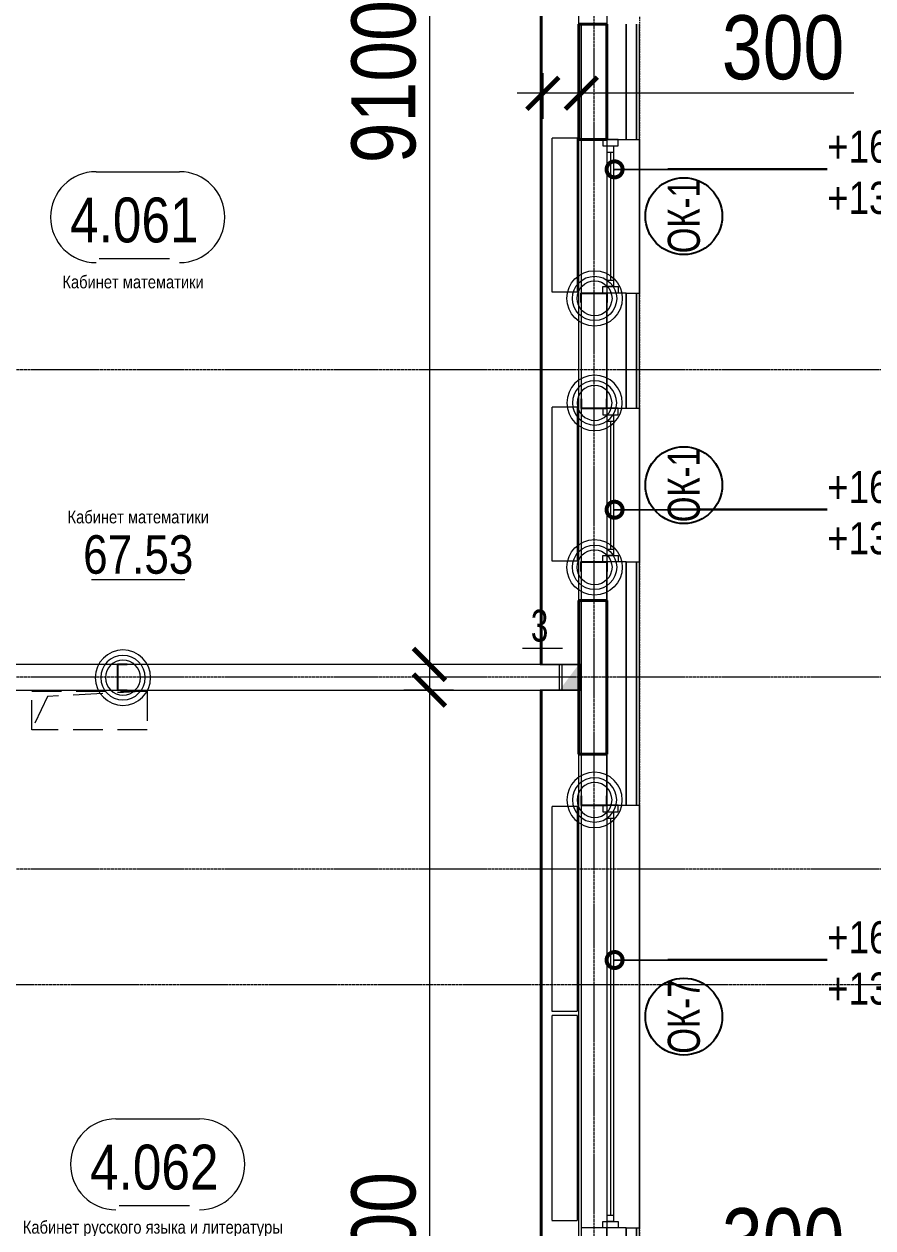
# Model space of a CAD drawing. Header units: millimetres. Extents: x -65509 to 912790, y 446 to 713294.
# Drawn here: x 499751 to 506377, y 511283 to 520683 of the extents above; entities that cross this region are included whole.
import ezdxf
from ezdxf import colors
from ezdxf.entities.mleader import LeaderData, LeaderLine
from ezdxf.enums import TextEntityAlignment as Align
from ezdxf.math import Vec2, Vec3

# ---------------------------------------------------------------- set-up
doc = ezdxf.new("R2010")
doc.units = ezdxf.units.MM
for name, pattern in [('CENTER2', [28.575, 19.05, -3.175, 3.175, -3.175]), ('DASHED', [19.05, 12.7, -6.35]), ('HIDDEN', [9.525, 6.35, -3.175]), ('HIDDEN2', [4.7625, 3.175, -1.5875])]:
    doc.linetypes.add(name, pattern=pattern)
doc.layers.get('Defpoints').update_dxf_attribs({"color": 250})
for name, color, linetype, lineweight in [('A-AREA', 250, 'Continuous', 15), ('A-Wall_Материал_Газоблок_Контур', 250, 'Continuous', 0), ('АР_Area', 250, 'Continuous', 5), ('АР_Колонны', 250, 'Continuous', 30), ('АР_Окна', 250, 'Continuous', 5), ('АР_Окна марка', 250, 'Continuous', 9), ('АР_Отв. марка', 250, 'Continuous', 9), ('АР_площадь пом', 250, 'Continuous', 5), ('АР_Размеры обшивки', 250, 'Continuous', 5), ('АР_Стены ЖБ', 250, 'Continuous', 35), ('АР_Стены ПЕНОблок', 250, 'Continuous', 20), ('АР_Тонкая', 250, 'Continuous', 5), ('АР_Утеплитель', 250, 'Continuous', 0), ('КМ_Фахверки', 250, 'Continuous', 25), ('Марка окна', 250, 'Continuous', 25), ('ОВ_Классы', 250, 'Continuous', 0), ('ОВ_Отопление', 250, 'Continuous', 5), ('РД_Воронки с кровли', 250, 'Continuous', 18), ('РД_Оси_100', 250, 'Continuous', 0)]:
    doc.layers.add(name, color=color, linetype=linetype, lineweight=lineweight)
doc.layers.add('АР_Делит', color=250, linetype='Continuous', lineweight=0, plot=False)
doc.layers.add('АР_Отопительные приборы', color=1, linetype='HIDDEN2', lineweight=0, true_color=0xff0000)
doc.layers.add('Зашивка радиаторов тип 1 (фанера и МДФ)', color=7, linetype='Continuous', lineweight=0, true_color=0x000085)
doc.styles.add('Arial0', font='arial.ttf')
doc.styles.add('Arial_09', font='ARIALN.TTF', dxfattribs={"width": 0.9})
doc.styles.add('Isocpeur3', font='isocpeur.ttf')
doc.styles.add('style1', font='ARIALN.TTF')
doc.dimstyles.new('Dim200_ареал', dxfattribs={"dimscale": 100, "dimtxt": 5, "dimasz": 2.5, "dimexe": 2, "dimexo": 2, "dimgap": 1, "dimtad": 1, "dimzin": 12, "dimdsep": 46, "dimtxsty": 'style1', "dimblk": 'ARCHTICK', "dimcen": 3, "dimdle": 2, "dimclrd": 256, "dimclre": 256, "dimaunit": 1, "dimadec": 0, "dimazin": 3, "dimtfac": 1, "dimtmove": 1, "dimatfit": 3, "dimldrblk": 'OPEN30', "dimfxl": 5, "dimfxlon": 1, "dimtolj": 1, "dimtzin": 0, "dimlwd": 9, "dimlwe": 9, "dimarcsym": 0})

# ---------------------------------------------------------------- blocks, each defined once
blk = doc.blocks.new('otv пунктир')
at = {"linetype": 'HIDDEN', "ltscale": 0.07}
blk.add_lwpolyline([(0, 0), (0, 1), (1, 1), (1, 0)], close=True, dxfattribs=at)
blk.add_lwpolyline([(0, 1), (0.135, 0.137), (1, 0)], dxfattribs=at)
blk = doc.blocks.new('_DotSmall')
at = {"color": 0, "linetype": 'ByBlock', "const_width": 0.5}
blk.add_lwpolyline([(-0.0625, 0, 1), (0.0625, 0, 1)], format="xyb", close=True, dxfattribs=at)
blk = doc.blocks.new('Ф_пеноблок 200')
at = {"layer": 'АР_Делит', "color": 1}
for radius in [216.3, 173, 136.2]:
    blk.add_circle((103.4, -41.9), radius, dxfattribs=at)
at = {"layer": 'КМ_Фахверки'}
blk.add_lwpolyline([(0, -75), (0, 0), (200, 0), (200, -75)], dxfattribs=at)
blk = doc.blocks.new('СОШ_2200_АР_ОСИ_М100_28.05.24')
at = {"layer": 'АР_Делит', "color": 5, "linetype": 'DASHED'}
blk.add_lwpolyline([(114955, 135155), (114955, -355), (93595.036, -355), (93595.036, 13855), (94145, 13855), (94145, 68320), (66055, 68320), (66055, 13857.73), (83455, 13857.73), (83455, -355), (45245, -355), (45245, 13145), (44695, 13145), (44695, 26755), (45245, 26755), (45245, 68320), (20455, 68320), (20455, 26755), (27955, 26755), (27955, 13145), (-355, 13145), (-355, 100855), (37145, 100855), (37145, 129155)], dxfattribs=at)
at = {"layer": 'РД_Оси_100', "linetype": 'CENTER2'}
for p, q in [((114600, -6155), (114600, 139938.679)), ((119910, 11700), (94200, 11700)), ((119910, 9300), (94200, 9300)), ((119910, 7800), (94200, 7800))]:
    blk.add_line(p, q, dxfattribs=at)
blk.add_lwpolyline([(94200, 6900), (119910, 6900)], dxfattribs=at)
blk = doc.blocks.new('Bottom_R_1200')
at = {"layer": 'АР_Отопительные приборы'}
blk.add_lwpolyline([(-600, -100), (600, -100), (600, 100), (-600, 100)], close=True, dxfattribs=at)
blk = doc.blocks.new('Bottom_R_1600')
at = {"layer": 'АР_Отопительные приборы'}
blk.add_lwpolyline([(-800, -100), (800, -100), (800, 100), (-800, 100)], close=True, dxfattribs=at)
blk = doc.blocks.new('_ArchTick')
at = {"color": 0, "linetype": 'ByBlock', "const_width": 0.15}
blk.add_lwpolyline([(-0.5, -0.5), (0.5, 0.5)], dxfattribs=at)
blk = doc.blocks.new('*D665')
at = {"layer": 'Defpoints', "color": 0, "lineweight": 25, "transparency": 16777216}
for p in [(503303.9, 524783.3), (502914.9, 515683.3), (503303.9, 515683.3)]:
    blk.add_point(p, dxfattribs=at)
at = {"layer": 'АР_Размеры обшивки', "lineweight": 9, "transparency": 16777216}
for p, q in [((502914.9, 524983.3), (502914.9, 515483.3)), ((503103.9, 524783.3), (502714.9, 524783.3)), ((503103.9, 515683.3), (502714.9, 515683.3))]:
    blk.add_line(p, q, dxfattribs=at)
at = {"layer": 'АР_Размеры обшивки', "lineweight": 9, "transparency": 16777216, "xscale": 250, "yscale": 250, "zscale": 250}
for p, rotation in [((502914.9, 524783.3), 90), ((502914.9, 515683.3), 270)]:
    blk.add_blockref('_ArchTick', p, dxfattribs=dict(at, rotation=rotation))
at = {"layer": 'АР_Размеры обшивки', "color": 0, "transparency": 16777216, "insert": (502559.6, 520233.3), "char_height": 500, "attachment_point": 5, "rotation": 90, "style": 'style1'}
blk.add_mtext('\\A1;9100', dxfattribs=at)
blk = doc.blocks.new('_Open30')
at = {"color": 0, "linetype": 'ByBlock', "lineweight": -2}
for p, q in [((-1, 0.268), (0, 0)), ((0, 0), (-1, -0.268)), ((0, 0), (-1, 0))]:
    blk.add_line(p, q, dxfattribs=at)
blk = doc.blocks.new('*D666')
at = {"layer": 'Defpoints', "color": 0, "lineweight": 25, "transparency": 16777216}
for p in [(503303.9, 515483.3), (502914.9, 506683.3), (503303.9, 506683.3)]:
    blk.add_point(p, dxfattribs=at)
at = {"layer": 'АР_Размеры обшивки', "lineweight": 9, "transparency": 16777216}
for p, q in [((502914.9, 515683.3), (502914.9, 506483.3)), ((503103.9, 515483.3), (502714.9, 515483.3)), ((503103.9, 506683.3), (502714.9, 506683.3))]:
    blk.add_line(p, q, dxfattribs=at)
at = {"layer": 'АР_Размеры обшивки', "lineweight": 9, "transparency": 16777216, "xscale": 250, "yscale": 250, "zscale": 250}
for p, rotation in [((502914.9, 515483.3), 90), ((502914.9, 506683.3), 270)]:
    blk.add_blockref('_ArchTick', p, dxfattribs=dict(at, rotation=rotation))
at = {"layer": 'АР_Размеры обшивки', "color": 0, "transparency": 16777216, "insert": (502559.6, 511083.3), "char_height": 500, "attachment_point": 5, "rotation": 90, "style": 'style1'}
blk.add_mtext('\\A1;8800', dxfattribs=at)
blk = doc.blocks.new('*D767')
at = {"layer": 'Defpoints', "color": 0, "lineweight": 25, "transparency": 16777216}
for p in [(503800.9, 520501.3), (504100.9, 520501.3), (503800.9, 520143.3)]:
    blk.add_point(p, dxfattribs=at)
at = {"layer": 'АР_Размеры обшивки', "lineweight": 9, "transparency": 16777216}
for p, q in [((503800.9, 520301.3), (503800.9, 519943.3)), ((504100.9, 520301.3), (504100.9, 519943.3)), ((504300.9, 520143.3), (503600.9, 520143.3)), ((506228, 520143.3), (504100.9, 520143.3))]:
    blk.add_line(p, q, dxfattribs=at)
at = {"layer": 'АР_Размеры обшивки', "lineweight": 9, "transparency": 16777216, "xscale": 250, "yscale": 250, "zscale": 250, "rotation": 180}
blk.add_blockref('_ArchTick', (503800.9, 520143.3), dxfattribs=at)
at = {"layer": 'АР_Размеры обшивки', "lineweight": 9, "transparency": 16777216, "xscale": 250, "yscale": 250, "zscale": 250}
blk.add_blockref('_ArchTick', (504100.9, 520143.3), dxfattribs=at)
at = {"layer": 'АР_Размеры обшивки', "color": 0, "transparency": 16777216, "insert": (505675.9, 520498.6), "char_height": 500, "attachment_point": 5, "style": 'style1'}
blk.add_mtext('\\A1;300', dxfattribs=at)
blk = doc.blocks.new('*D768')
at = {"layer": 'Defpoints', "color": 0, "lineweight": 25, "transparency": 16777216}
for p in [(503800.9, 511186.3), (504100.9, 511186.3), (503800.9, 510828.3)]:
    blk.add_point(p, dxfattribs=at)
at = {"layer": 'АР_Размеры обшивки', "lineweight": 9, "transparency": 16777216}
for p, q in [((503800.9, 510986.3), (503800.9, 510628.3)), ((504100.9, 510986.3), (504100.9, 510628.3)), ((504300.9, 510828.3), (503600.9, 510828.3)), ((506228, 510828.3), (504100.9, 510828.3))]:
    blk.add_line(p, q, dxfattribs=at)
at = {"layer": 'АР_Размеры обшивки', "lineweight": 9, "transparency": 16777216, "xscale": 250, "yscale": 250, "zscale": 250, "rotation": 180}
blk.add_blockref('_ArchTick', (503800.9, 510828.3), dxfattribs=at)
at = {"layer": 'АР_Размеры обшивки', "lineweight": 9, "transparency": 16777216, "xscale": 250, "yscale": 250, "zscale": 250}
blk.add_blockref('_ArchTick', (504100.9, 510828.3), dxfattribs=at)
at = {"layer": 'АР_Размеры обшивки', "color": 0, "transparency": 16777216, "insert": (505675.9, 511183.6), "char_height": 500, "attachment_point": 5, "style": 'style1'}
blk.add_mtext('\\A1;300', dxfattribs=at)
blk = doc.blocks.new('MOK-МаркаПом_овал_ареал')
for p, q in [((-2.986, 3.764), (3.522, 3.764)), ((-2.75, -3), (2.75, -3))]:
    blk.add_line(p, q)
for centre, radius, start, end in [((-2.986, 0.215), 3.55, 90, 270), ((3.522, 0.215), 3.55, 270, 90), ((-7.411, 0), 7.161, 0, 0.00095)]:
    blk.add_arc(centre, radius, start, end)
at = {"color": 0, "style": 'style1'}
blk.add_attdef('АР-ПОМЕЩЕНИЕ:НОМЕР', text='', height=3, dxfattribs=at).set_placement((0.261, 0), align=Align.MIDDLE)
blk = doc.blocks.new('MOK-МаркаПомещения1')
at = {"layer": 'A-AREA', "color": 0}
blk.add_line((-3.651, -1.944), (3.649, -1.944), dxfattribs=at)
at = {"layer": 'A-AREA', "color": 0, "style": 'style1'}
blk.add_attdef('АР-ПОМЕЩЕНИЕ:ПЛОЩАДЬ', text='', height=3, dxfattribs=at).set_placement((0, 0), align=Align.MIDDLE)
at = {"layer": 'Defpoints', "style": 'style1', "flags": 8}
blk.add_attdef('АР-ПОМЕЩЕНИЕ:НАИМЕНОВАНИЕ', text='', height=1, dxfattribs=at).set_placement((0, 2.956), align=Align.MIDDLE)
blk = doc.blocks.new('MOK-МаркаПроема инж.')
blk.add_line((-1.328, -1.754), (1.802, -1.754))
at = {"color": 0, "style": 'Arial0', "width": 0.7}
blk.add_attdef('АР-ПРОЕМ:Коробка', text='', height=2.5, dxfattribs=at).set_placement((0, 0), align=Align.MIDDLE)
blk = doc.blocks.new('МОК-Наименование')
at = {"layer": 'Defpoints'}
blk.add_circle((0, 0), 3, dxfattribs=at)
at = {"color": 0, "linetype": 'ByBlock', "lineweight": -2, "style": 'Isocpeur3', "width": 0.8, "flags": 4}
blk.add_attdef('АР-ОКНО:НАИМЕНОВАНИЕ', text='', height=2.5, dxfattribs=at).set_placement((0, 0), align=Align.MIDDLE)

msp = doc.modelspace()

# ---------------------------------------------------------------- hatches: boundary and pattern name
at = {"layer": 'ОВ_Отопление', "linetype": 'Continuous', "lineweight": 5}
for points in [[(504080.882, 515483.318), (504080.882, 515683.318), (504005.882, 515583.318)], [(504100.882, 515483.318), (504100.882, 515683.318), (504025.882, 515583.318)], [(503930.882, 515483.318), (504080.882, 515483.318), (504005.882, 515583.318)], [(503950.882, 515483.318), (504100.882, 515483.318), (504025.882, 515583.318)]]:
    msp.add_hatch(color=256, dxfattribs=at).paths.add_polyline_path(points, flags=0)

# ---------------------------------------------------------------- linework, layer by layer
at = {"layer": 'A-Wall_Материал_Газоблок_Контур', "linetype": 'Continuous', "lineweight": 0}
for p, q in [((504100.882, 519783.318), (504100.882, 518583.318)), ((504100.882, 517683.318), (504100.882, 516483.318)), ((504100.882, 514583.318), (504100.882, 511283.318))]:
    msp.add_line(p, q, dxfattribs=at)
at = {"layer": 'АР_Колонны', "linetype": 'HIDDEN2', "lineweight": 25}
for p, q in [((504080.882, 520683.318), (504300.882, 520683.318)), ((504080.882, 519783.318), (504080.882, 520683.318)), ((504080.882, 516183.318), (504300.882, 516183.318)), ((504080.882, 514983.318), (504080.882, 516183.318)), ((504300.882, 516183.318), (504300.882, 514983.318)), ((504300.882, 514983.318), (504080.882, 514983.318))]:
    msp.add_line(p, q, dxfattribs=at)
at = {"layer": 'АР_Колонны', "linetype": 'Continuous', "lineweight": 35}
for p, q in [((504080.882, 520683.318), (504080.882, 519783.318)), ((504300.882, 520683.318), (504080.882, 520683.318)), ((504080.882, 516183.318), (504080.882, 514983.318)), ((504300.882, 516183.318), (504080.882, 516183.318)), ((504300.882, 514983.318), (504300.882, 516183.318)), ((504080.882, 514983.318), (504300.882, 514983.318))]:
    msp.add_line(p, q, dxfattribs=at)
at = {"layer": 'АР_Окна', "linetype": 'Continuous', "lineweight": 5}
for p, q in [((504100.882, 519783.318), (504100.882, 518583.318)), ((504303.382, 518683.318), (504353.382, 518683.318)), ((504100.882, 517683.318), (504100.882, 516483.318)), ((504303.382, 517583.318), (504353.382, 517583.318)), ((504100.882, 514583.318), (504100.882, 511283.318)), ((504303.382, 514483.318), (504353.382, 514483.318)), ((504303.382, 511383.318), (504353.382, 511383.318))]:
    msp.add_line(p, q, dxfattribs=at)
for points in [[(504388.382, 518633.318), (504388.382, 518583.318), (504268.382, 518583.318), (504268.382, 518633.318)], [(504388.382, 517633.318), (504388.382, 517683.318), (504268.382, 517683.318), (504268.382, 517633.318)], [(504388.382, 514533.318), (504388.382, 514583.318), (504268.382, 514583.318), (504268.382, 514533.318)], [(504388.382, 511333.318), (504388.382, 511283.318), (504268.382, 511283.318), (504268.382, 511333.318)]]:
    msp.add_lwpolyline(points, close=True, dxfattribs=at)
at = {"layer": 'АР_Стены ЖБ', "linetype": 'Continuous', "lineweight": 40}
for p, q in [((504300.882, 520683.318), (504080.882, 520683.318)), ((504080.882, 520683.318), (504080.882, 519783.318)), ((504300.882, 516183.318), (504080.882, 516183.318)), ((504080.882, 516183.318), (504080.882, 514983.318)), ((504300.882, 514983.318), (504300.882, 516183.318)), ((504080.882, 514983.318), (504300.882, 514983.318))]:
    msp.add_line(p, q, dxfattribs=at)
at = {"layer": 'АР_Стены ПЕНОблок', "linetype": 'Continuous', "lineweight": 20}
for p, q in [((504100.882, 520683.318), (504100.882, 519783.318)), ((504300.882, 518583.318), (504100.882, 518583.318)), ((504100.882, 518583.318), (504100.882, 517683.318)), ((504300.882, 517683.318), (504300.882, 518583.318)), ((504100.882, 517683.318), (504300.882, 517683.318)), ((504100.882, 516483.318), (504100.882, 514583.318)), ((504100.882, 515683.318), (496510.882, 515683.318)), ((504100.882, 515483.318), (504100.882, 515683.318)), ((496510.882, 515483.318), (504100.882, 515483.318)), ((504100.882, 514583.318), (504300.882, 514583.318)), ((504300.882, 511283.318), (504100.882, 511283.318)), ((504100.882, 511283.318), (504100.882, 510383.318)), ((504300.882, 510383.318), (504300.882, 511283.318))]:
    msp.add_line(p, q, dxfattribs=at)
at = {"layer": 'АР_Тонкая', "linetype": 'Continuous', "lineweight": 5}
for p, q in [((504450.882, 518583.318), (504555.882, 518583.318)), ((504450.882, 518583.318), (504450.882, 517683.318)), ((504530.882, 517683.318), (504530.882, 518583.318)), ((504530.882, 518583.318), (504530.882, 517683.318)), ((504555.882, 517683.318), (504555.882, 518583.318)), ((504450.882, 517683.318), (504555.882, 517683.318)), ((504450.882, 514583.318), (504555.882, 514583.318)), ((504450.882, 511283.318), (504555.882, 511283.318)), ((504450.882, 511283.318), (504450.882, 510383.318)), ((504530.882, 510383.318), (504530.882, 511283.318)), ((504530.882, 511283.318), (504530.882, 510383.318)), ((504555.882, 510383.318), (504555.882, 511283.318))]:
    msp.add_line(p, q, dxfattribs=at)
at = {"layer": 'АР_Утеплитель', "linetype": 'Continuous', "lineweight": 0}
for p, q in [((504450.882, 518583.318), (504300.882, 518583.318)), ((504300.882, 518583.318), (504300.882, 517683.318)), ((504450.882, 517683.318), (504450.882, 518583.318)), ((504300.882, 517683.318), (504450.882, 517683.318)), ((504300.882, 514583.318), (504450.882, 514583.318)), ((504450.882, 511283.318), (504300.882, 511283.318)), ((504300.882, 511283.318), (504300.882, 510383.318)), ((504450.882, 510383.318), (504450.882, 511283.318))]:
    msp.add_line(p, q, dxfattribs=at)
at = {"layer": 'Зашивка радиаторов тип 1 (фанера и МДФ)', "linetype": 'Continuous', "lineweight": 0}
for p, q in [((503780.882, 524783.318), (503780.881, 515683.318)), ((503793.382, 524783.318), (503793.381, 515683.318)), ((503793.381, 515683.318), (503793.382, 524783.318)), ((504080.881, 515683.318), (504080.882, 524783.318)), ((503780.881, 515683.318), (503793.381, 515683.318)), ((503793.381, 515683.318), (504080.881, 515683.318)), ((503793.381, 515483.318), (503780.881, 515483.318)), ((503780.881, 515483.318), (503780.882, 506683.318)), ((504080.881, 515483.318), (503793.381, 515483.318)), ((503793.381, 515483.318), (503793.382, 506683.318)), ((503793.382, 506683.318), (503793.381, 515483.318)), ((504080.882, 506683.318), (504080.881, 515483.318))]:
    msp.add_line(p, q, dxfattribs=at)
at = {"layer": 'ОВ_Отопление', "linetype": 'Continuous', "lineweight": 9}
for p, q in [((504080.882, 515683.318), (503930.882, 515683.318)), ((503930.882, 515483.318), (503930.882, 515683.318)), ((504100.882, 515683.318), (503950.882, 515683.318)), ((503950.882, 515483.318), (503950.882, 515683.318)), ((504080.882, 515483.318), (504080.882, 515683.318)), ((504100.882, 515483.318), (504100.882, 515683.318)), ((504080.882, 515483.318), (503930.882, 515483.318)), ((504100.882, 515483.318), (503950.882, 515483.318))]:
    msp.add_line(p, q, dxfattribs=at)

# ---------------------------------------------------------------- block references
at = {"layer": 'АР_Area', "linetype": 'Continuous', "lineweight": 5}
ref = msp.add_blockref('MOK-МаркаПом_овал_ареал', (500611.245, 519153.889), dxfattribs=dict(at, xscale=100, yscale=100, zscale=100))
ref.add_attrib('АР-ПОМЕЩЕНИЕ:НОМЕР', '4.061', dxfattribs={"layer": '0', "color": 0, "height": 350, "style": 'style1'}).set_placement((500611.245, 519153.889), align=Align.MIDDLE)
ref.add_attrib('АР-ПОМЕЩЕНИЕ:НАИМЕНОВАНИЕ', 'Кабинет математики', dxfattribs={"layer": 'Defpoints', "color": 2, "height": 100, "style": 'style1'}).set_placement((500601.83, 518672.496), align=Align.MIDDLE)
ref = msp.add_blockref('MOK-МаркаПом_овал_ареал', (500767.008, 511758.416), dxfattribs=dict(at, xscale=100, yscale=100, zscale=100))
ref.add_attrib('АР-ПОМЕЩЕНИЕ:НОМЕР', '4.062', dxfattribs={"layer": '0', "color": 0, "height": 350, "style": 'style1'}).set_placement((500767.008, 511758.416), align=Align.MIDDLE)
ref.add_attrib('АР-ПОМЕЩЕНИЕ:НАИМЕНОВАНИЕ', 'Кабинет русского языка и литературы', dxfattribs={"layer": 'Defpoints', "color": 2, "height": 100, "style": 'style1'}).set_placement((500757.592, 511277.023), align=Align.MIDDLE)
at = {"layer": 'АР_Отв. марка', "linetype": 'Continuous', "lineweight": 9, "xscale": 100, "yscale": 100, "zscale": 100}
msp.add_blockref('MOK-МаркаПроема инж.', (503774.999, 515986.059), dxfattribs=at).add_auto_attribs({'АР-ПРОЕМ:Коробка': '3'})
at = {"layer": 'АР_Отопительные приборы', "rotation": 90}
for name, p in [('Bottom_R_1200', (503970.882, 519191.938)), ('Bottom_R_1200', (503970.882, 517091.938)), ('Bottom_R_1600', (503970.882, 513775.093)), ('Bottom_R_1600', (503970.882, 512141.938))]:
    msp.add_blockref(name, p, dxfattribs=at)
at = {"layer": 'АР_площадь пом', "linetype": 'Continuous', "lineweight": 5}
ref = msp.add_blockref('MOK-МаркаПомещения1', (500642.057, 516541.888), dxfattribs=dict(at, xscale=100, yscale=100, zscale=100))
ref.add_attrib('АР-ПОМЕЩЕНИЕ:НАИМЕНОВАНИЕ', 'Кабинет математики', dxfattribs={"layer": 'Defpoints', "height": 100, "style": 'style1'}).set_placement((500642.057, 516837.45), align=Align.MIDDLE)
ref.add_attrib('АР-ПОМЕЩЕНИЕ:ПЛОЩАДЬ', '67.53', dxfattribs={"layer": 'A-AREA', "color": 0, "height": 300, "style": 'style1'}).set_placement((500642.057, 516541.888), align=Align.MIDDLE)
at = {"layer": 'КМ_Фахверки'}
msp.add_blockref('Ф_пеноблок 200', (504100.882, 518583.318), dxfattribs=at)
at = {"layer": 'КМ_Фахверки', "xscale": -1}
for p, rotation in [((504100.882, 517683.318), 180), ((500480.882, 515683.318), 90), ((504100.882, 514583.318), 180)]:
    msp.add_blockref('Ф_пеноблок 200', p, dxfattribs=dict(at, rotation=rotation))
at = {"layer": 'ОВ_Классы', "xscale": 300, "yscale": 900, "rotation": 270}
msp.add_blockref('otv пунктир', (499810.882, 515473.318), dxfattribs=at)

# ---------------------------------------------------------------- dimensions: what is measured, and where the dimension line sits
at = {"layer": 'АР_Размеры обшивки'}
for base, p1, p2, picture, middle in [((502914.889, 515683.318), (503303.882, 524783.318), (503303.881, 515683.318), '*D665', (502559.602, 520233.318)), ((502914.887, 506683.318), (503303.881, 515483.318), (503303.882, 506683.318), '*D666', (502559.601, 511083.318))]:
    dim = msp.add_linear_dim(base=base, p1=p1, p2=p2, angle=90, dimstyle='Dim200_ареал', override={"dimdec": 0}, dxfattribs=at)
    dim.commit()
    dim.dimension.update_dxf_attribs({"geometry": picture, "text_midpoint": middle})
dim = msp.add_linear_dim(base=(503800.878, 510828.318), p1=(504100.878, 511186.318), p2=(503800.878, 511186.318), dimstyle='Dim200_ареал', override={"dimdec": 0}, dxfattribs=at)
dim.commit()
dim.dimension.update_dxf_attribs({"geometry": '*D768', "text_midpoint": (505675.882, 510448.032), "dimtype": 160})

# ---------------------------------------------------------------- leaders
at = {"layer": 'Марка окна', "lineweight": 0, "ltscale": 20}
ml = msp.add_multileader_mtext('Standard', dxfattribs=at)
ml.set_content('+16.200\\P+13.500', color=256, style='style1')
ml.set_leader_properties(color=256, linetype='ByLayer', lineweight=-1)
ml.set_arrow_properties(name='DOTSMALL')
ml.build(insert=Vec2(0, 0))
ml.multileader.update_dxf_attribs({"text_left_attachment_type": 6, "text_right_attachment_type": 6, "dogleg_length": 200, "arrow_head_size": 250})
ctx = ml.context
ctx.base_point, ctx.char_height, ctx.arrow_head_size, ctx.landing_gap_size, ctx.plane_origin = Vec3(506020.474, 519551.642), 250, 250, 0, Vec3(506415.451, 518867.115)
ctx.left_attachment, ctx.right_attachment = 6, 6
notes = []
notes.append((ctx, [(1, (1, 1, 0), (504958.869, 519551.642), (1, 0), 1061.605, [(0, [(504360.754, 519548.972)], 0, [])])]))
ctx.mtext.insert, ctx.mtext.line_spacing_factor, ctx.mtext.flow_direction = Vec3(506020.474, 519851.642), 0.96, 5
ctx.mtext.has_bg_fill, ctx.mtext.bg_color, ctx.mtext.bg_scale_factor, ctx.mtext.bg_transparency, ctx.mtext.use_window_bg_color = 1, -1027028792, 1.5, 0, 1
at = {"layer": 'РД_Воронки с кровли', "lineweight": 70}
ml = msp.add_multileader_mtext('Standard', dxfattribs=at)
ml.set_content('ВК_Под потолком 4 этажа уйдет в с.у. соседний. ниже опускать не надо.', color=256, style='style1')
ml.set_leader_properties(color=256)
ml.build(insert=Vec2(0, 0))
ml.multileader.update_dxf_attribs({"has_dogleg": 0, "text_left_attachment_type": 6, "text_right_attachment_type": 6, "arrow_head_size": 500, "scale": 100})
ctx = ml.context
ctx.base_point, ctx.scale, ctx.char_height, ctx.arrow_head_size, ctx.landing_gap_size, ctx.plane_origin, ctx.plane_x_axis, ctx.plane_y_axis = Vec3(429148.836, 512235.06), 100, 300, 500, 50, Vec3(404115.306, 502377.96), Vec3(1, 0.00000001), Vec3(-0.00000001, 1)
ctx.left_attachment, ctx.right_attachment = 6, 6
notes.append((ctx, [(0, (1, 1, 0), (433647.763, 512235.06), (-1, -0.00000001), 8, [(1, [(442100.882, 518063.32)], 0, [])])]))
ctx.mtext.insert, ctx.mtext.text_direction, ctx.mtext.rotation, ctx.mtext.width, ctx.mtext.defined_height, ctx.mtext.flow_direction = Vec3(429200.882, 512623.259), Vec3(1, 0.00000001), 0.00000001, 4538.94863, 395.157, 5
for ctx, leaders in notes:
    for number, flags, end, landing, length, lines in leaders:
        leader = LeaderData()
        leader.index, (leader.has_last_leader_line, leader.has_dogleg_vector, leader.attachment_direction) = number, flags
        leader.last_leader_point, leader.dogleg_vector, leader.dogleg_length = Vec3(end), Vec3(landing), length
        for number, points, colour, breaks in lines:
            line = LeaderLine()
            line.index, line.vertices, line.color, line.breaks = number, Vec3.list(points), colors.encode_raw_color(colour), breaks
            leader.lines.append(line)
        ctx.leaders.append(leader)

# ---------------------------------------------------------------- next in the draw order: linework, layer by layer
at = {"layer": 'A-Wall_Материал_Газоблок_Контур', "linetype": 'Continuous', "lineweight": 0}
msp.add_line((504555.882, 518583.318), (504555.882, 519783.318), dxfattribs=at)
at = {"layer": 'АР_Колонны', "linetype": 'HIDDEN2', "lineweight": 25}
for p, q in [((504300.882, 520683.318), (504300.882, 519783.318)), ((504300.882, 519783.318), (504080.882, 519783.318))]:
    msp.add_line(p, q, dxfattribs=at)
at = {"layer": 'АР_Колонны', "linetype": 'Continuous', "lineweight": 35}
for p, q in [((504300.882, 519783.318), (504300.882, 520683.318)), ((504080.882, 519783.318), (504300.882, 519783.318))]:
    msp.add_line(p, q, dxfattribs=at)
at = {"layer": 'АР_Окна', "linetype": 'Continuous', "lineweight": 5}
for p, q in [((504555.882, 519783.318), (504555.882, 518583.318)), ((504303.382, 519683.318), (504353.382, 519683.318)), ((504328.382, 519683.318), (504328.382, 518683.318))]:
    msp.add_line(p, q, dxfattribs=at)
for points in [[(504388.382, 519733.318), (504388.382, 519783.318), (504268.382, 519783.318), (504268.382, 519733.318)], [(504303.382, 519733.318), (504353.382, 519733.318), (504353.382, 518633.318), (504303.382, 518633.318)]]:
    msp.add_lwpolyline(points, close=True, dxfattribs=at)
at = {"layer": 'АР_Стены ЖБ', "linetype": 'Continuous', "lineweight": 40}
for p, q in [((504300.882, 519783.318), (504300.882, 520683.318)), ((504080.882, 519783.318), (504300.882, 519783.318))]:
    msp.add_line(p, q, dxfattribs=at)
at = {"layer": 'АР_Стены ПЕНОблок', "linetype": 'Continuous', "lineweight": 20}
for p, q in [((504300.882, 519783.318), (504300.882, 520683.318)), ((504100.882, 519783.318), (504300.882, 519783.318))]:
    msp.add_line(p, q, dxfattribs=at)
at = {"layer": 'АР_Тонкая', "linetype": 'Continuous', "lineweight": 5}
for p, q in [((504450.882, 520683.318), (504450.882, 519783.318)), ((504530.882, 519783.318), (504530.882, 520683.318)), ((504530.882, 520683.318), (504530.882, 519783.318)), ((504555.882, 519783.318), (504555.882, 520683.318)), ((504450.882, 519783.318), (504555.882, 519783.318))]:
    msp.add_line(p, q, dxfattribs=at)
at = {"layer": 'АР_Утеплитель', "linetype": 'Continuous', "lineweight": 0}
for p, q in [((504300.882, 520683.318), (504300.882, 519783.318)), ((504450.882, 519783.318), (504450.882, 520683.318)), ((504300.882, 519783.318), (504450.882, 519783.318))]:
    msp.add_line(p, q, dxfattribs=at)

# ---------------------------------------------------------------- next in the draw order: block references
at = {"layer": 'АР_Окна марка', "linetype": 'Continuous', "lineweight": 9}
ref = msp.add_blockref('МОК-Наименование', (504900.882, 519183.318), dxfattribs=dict(at, xscale=100, yscale=100, zscale=100, rotation=90))
ref.add_attrib('АР-ОКНО:НАИМЕНОВАНИЕ', 'ОК-1', dxfattribs={"layer": '0', "color": 0, "linetype": 'ByBlock', "lineweight": -2, "height": 250, "rotation": 90, "style": 'Arial_09', "width": 0.9}).set_placement((504900.882, 519183.318), align=Align.MIDDLE)

# ---------------------------------------------------------------- next in the draw order: dimensions: what is measured, and where the dimension line sits
at = {"layer": 'АР_Размеры обшивки'}
dim = msp.add_linear_dim(base=(503800.878, 520143.318), p1=(504100.878, 520501.318), p2=(503800.878, 520501.318), dimstyle='Dim200_ареал', override={"dimdec": 0}, dxfattribs=at)
dim.commit()
dim.dimension.update_dxf_attribs({"geometry": '*D767', "text_midpoint": (505675.882, 519763.032), "dimtype": 160})

# ---------------------------------------------------------------- next in the draw order: leaders
at = {"layer": 'Марка окна', "lineweight": 0, "ltscale": 20}
ml = msp.add_multileader_mtext('Standard', dxfattribs=at)
ml.set_content('+16.200\\P+13.500', color=256, style='style1')
ml.set_leader_properties(color=256, linetype='ByLayer', lineweight=-1)
ml.set_arrow_properties(name='DOTSMALL')
ml.build(insert=Vec2(0, 0))
ml.multileader.update_dxf_attribs({"text_left_attachment_type": 6, "text_right_attachment_type": 6, "dogleg_length": 200, "arrow_head_size": 250})
ctx = ml.context
ctx.base_point, ctx.char_height, ctx.arrow_head_size, ctx.landing_gap_size, ctx.plane_origin = Vec3(506020.474, 516893.849), 250, 250, 0, Vec3(506415.451, 516209.322)
ctx.left_attachment, ctx.right_attachment = 6, 6
notes = []
notes.append((ctx, [(1, (1, 1, 0), (504958.869, 516893.849), (1, 0), 1061.605, [(0, [(504360.754, 516891.178)], 0, [])])]))
ctx.mtext.insert, ctx.mtext.line_spacing_factor, ctx.mtext.flow_direction = Vec3(506020.474, 517193.849), 0.96, 5
ctx.mtext.has_bg_fill, ctx.mtext.bg_color, ctx.mtext.bg_scale_factor, ctx.mtext.bg_transparency, ctx.mtext.use_window_bg_color = 1, -1027028792, 1.5, 0, 1
ml = msp.add_multileader_mtext('Standard', dxfattribs=at)
ml.set_content('+16.200\\P+13.500', color=256, style='style1')
ml.set_leader_properties(color=256, linetype='ByLayer', lineweight=-1)
ml.set_arrow_properties(name='DOTSMALL')
ml.build(insert=Vec2(0, 0))
ml.multileader.update_dxf_attribs({"text_left_attachment_type": 6, "text_right_attachment_type": 6, "dogleg_length": 200, "arrow_head_size": 250})
ctx = ml.context
ctx.base_point, ctx.char_height, ctx.arrow_head_size, ctx.landing_gap_size, ctx.plane_origin = Vec3(506020.474, 513377.731), 250, 250, 0, Vec3(506415.451, 512693.204)
ctx.left_attachment, ctx.right_attachment = 6, 6
notes.append((ctx, [(1, (1, 1, 0), (504958.869, 513377.731), (1, 0), 1061.605, [(0, [(504360.754, 513375.061)], 0, [])])]))
ctx.mtext.insert, ctx.mtext.line_spacing_factor, ctx.mtext.flow_direction = Vec3(506020.474, 513677.731), 0.96, 5
ctx.mtext.has_bg_fill, ctx.mtext.bg_color, ctx.mtext.bg_scale_factor, ctx.mtext.bg_transparency, ctx.mtext.use_window_bg_color = 1, -1027028792, 1.5, 0, 1
for ctx, leaders in notes:
    for number, flags, end, landing, length, lines in leaders:
        leader = LeaderData()
        leader.index, (leader.has_last_leader_line, leader.has_dogleg_vector, leader.attachment_direction) = number, flags
        leader.last_leader_point, leader.dogleg_vector, leader.dogleg_length = Vec3(end), Vec3(landing), length
        for number, points, colour, breaks in lines:
            line = LeaderLine()
            line.index, line.vertices, line.color, line.breaks = number, Vec3.list(points), colors.encode_raw_color(colour), breaks
            leader.lines.append(line)
        ctx.leaders.append(leader)

# ---------------------------------------------------------------- next in the draw order: linework, layer by layer
at = {"layer": 'A-Wall_Материал_Газоблок_Контур', "linetype": 'Continuous', "lineweight": 0}
for p, q in [((504555.882, 516483.318), (504555.882, 517683.318)), ((504555.882, 511283.318), (504555.882, 514583.318))]:
    msp.add_line(p, q, dxfattribs=at)
at = {"layer": 'АР_Окна', "linetype": 'Continuous', "lineweight": 5}
for p, q in [((504555.882, 517683.318), (504555.882, 516483.318)), ((504328.382, 517583.318), (504328.382, 516583.318)), ((504303.382, 516583.318), (504353.382, 516583.318)), ((504555.882, 514583.318), (504555.882, 511283.318)), ((504328.382, 514483.318), (504328.382, 511383.318))]:
    msp.add_line(p, q, dxfattribs=at)
for points in [[(504303.382, 517633.318), (504353.382, 517633.318), (504353.382, 516533.318), (504303.382, 516533.318)], [(504388.382, 516533.318), (504388.382, 516483.318), (504268.382, 516483.318), (504268.382, 516533.318)], [(504303.382, 514533.318), (504353.382, 514533.318), (504353.382, 511333.318), (504303.382, 511333.318)]]:
    msp.add_lwpolyline(points, close=True, dxfattribs=at)
at = {"layer": 'АР_Стены ПЕНОблок', "linetype": 'Continuous', "lineweight": 20}
for p, q in [((504300.882, 516483.318), (504100.882, 516483.318)), ((504300.882, 514583.318), (504300.882, 516483.318))]:
    msp.add_line(p, q, dxfattribs=at)
at = {"layer": 'АР_Тонкая', "linetype": 'Continuous', "lineweight": 5}
for p, q in [((504450.882, 516483.318), (504555.882, 516483.318)), ((504450.882, 516483.318), (504450.882, 514583.318)), ((504530.882, 514583.318), (504530.882, 516483.318)), ((504530.882, 516483.318), (504530.882, 514583.318)), ((504555.882, 514583.318), (504555.882, 516483.318))]:
    msp.add_line(p, q, dxfattribs=at)
at = {"layer": 'АР_Утеплитель', "linetype": 'Continuous', "lineweight": 0}
for p, q in [((504450.882, 516483.318), (504300.882, 516483.318)), ((504300.882, 516483.318), (504300.882, 514583.318)), ((504450.882, 514583.318), (504450.882, 516483.318))]:
    msp.add_line(p, q, dxfattribs=at)
at = {"layer": 'КМ_Фахверки', "lineweight": 5}
msp.add_lwpolyline([(435451.032, 597333.318), (504300.882, 597333.318), (504300.882, 506183.318), (435100.882, 506183.318), (435100.882, 574808.318), (435451.032, 574808.318), (435451.032, 597333.318)], dxfattribs=at)

# ---------------------------------------------------------------- next in the draw order: block references
at = {"layer": 'АР_Окна марка', "linetype": 'Continuous', "lineweight": 9}
ref = msp.add_blockref('МОК-Наименование', (504900.882, 517083.318), dxfattribs=dict(at, xscale=100, yscale=100, zscale=100, rotation=90))
ref.add_attrib('АР-ОКНО:НАИМЕНОВАНИЕ', 'ОК-1', dxfattribs={"layer": '0', "color": 0, "linetype": 'ByBlock', "lineweight": -2, "height": 250, "rotation": 90, "style": 'Arial_09', "width": 0.9}).set_placement((504900.882, 517083.318), align=Align.MIDDLE)
ref = msp.add_blockref('МОК-Наименование', (504900.882, 512933.318), dxfattribs=dict(at, xscale=100, yscale=100, zscale=100, rotation=90))
ref.add_attrib('АР-ОКНО:НАИМЕНОВАНИЕ', 'ОК-7', dxfattribs={"layer": '0', "color": 0, "linetype": 'ByBlock', "lineweight": -2, "height": 250, "rotation": 90, "style": 'Arial_09', "width": 0.9}).set_placement((504900.882, 512933.318), align=Align.MIDDLE)
at = {"layer": 'КМ_Фахверки'}
msp.add_blockref('Ф_пеноблок 200', (504100.882, 516483.318), dxfattribs=at)
at = {"layer": 'РД_Оси_100'}
msp.add_blockref('СОШ_2200_АР_ОСИ_М100_28.05.24', (389600.882, 506283.318), dxfattribs=at)

doc.saveas('drawing.dxf')
